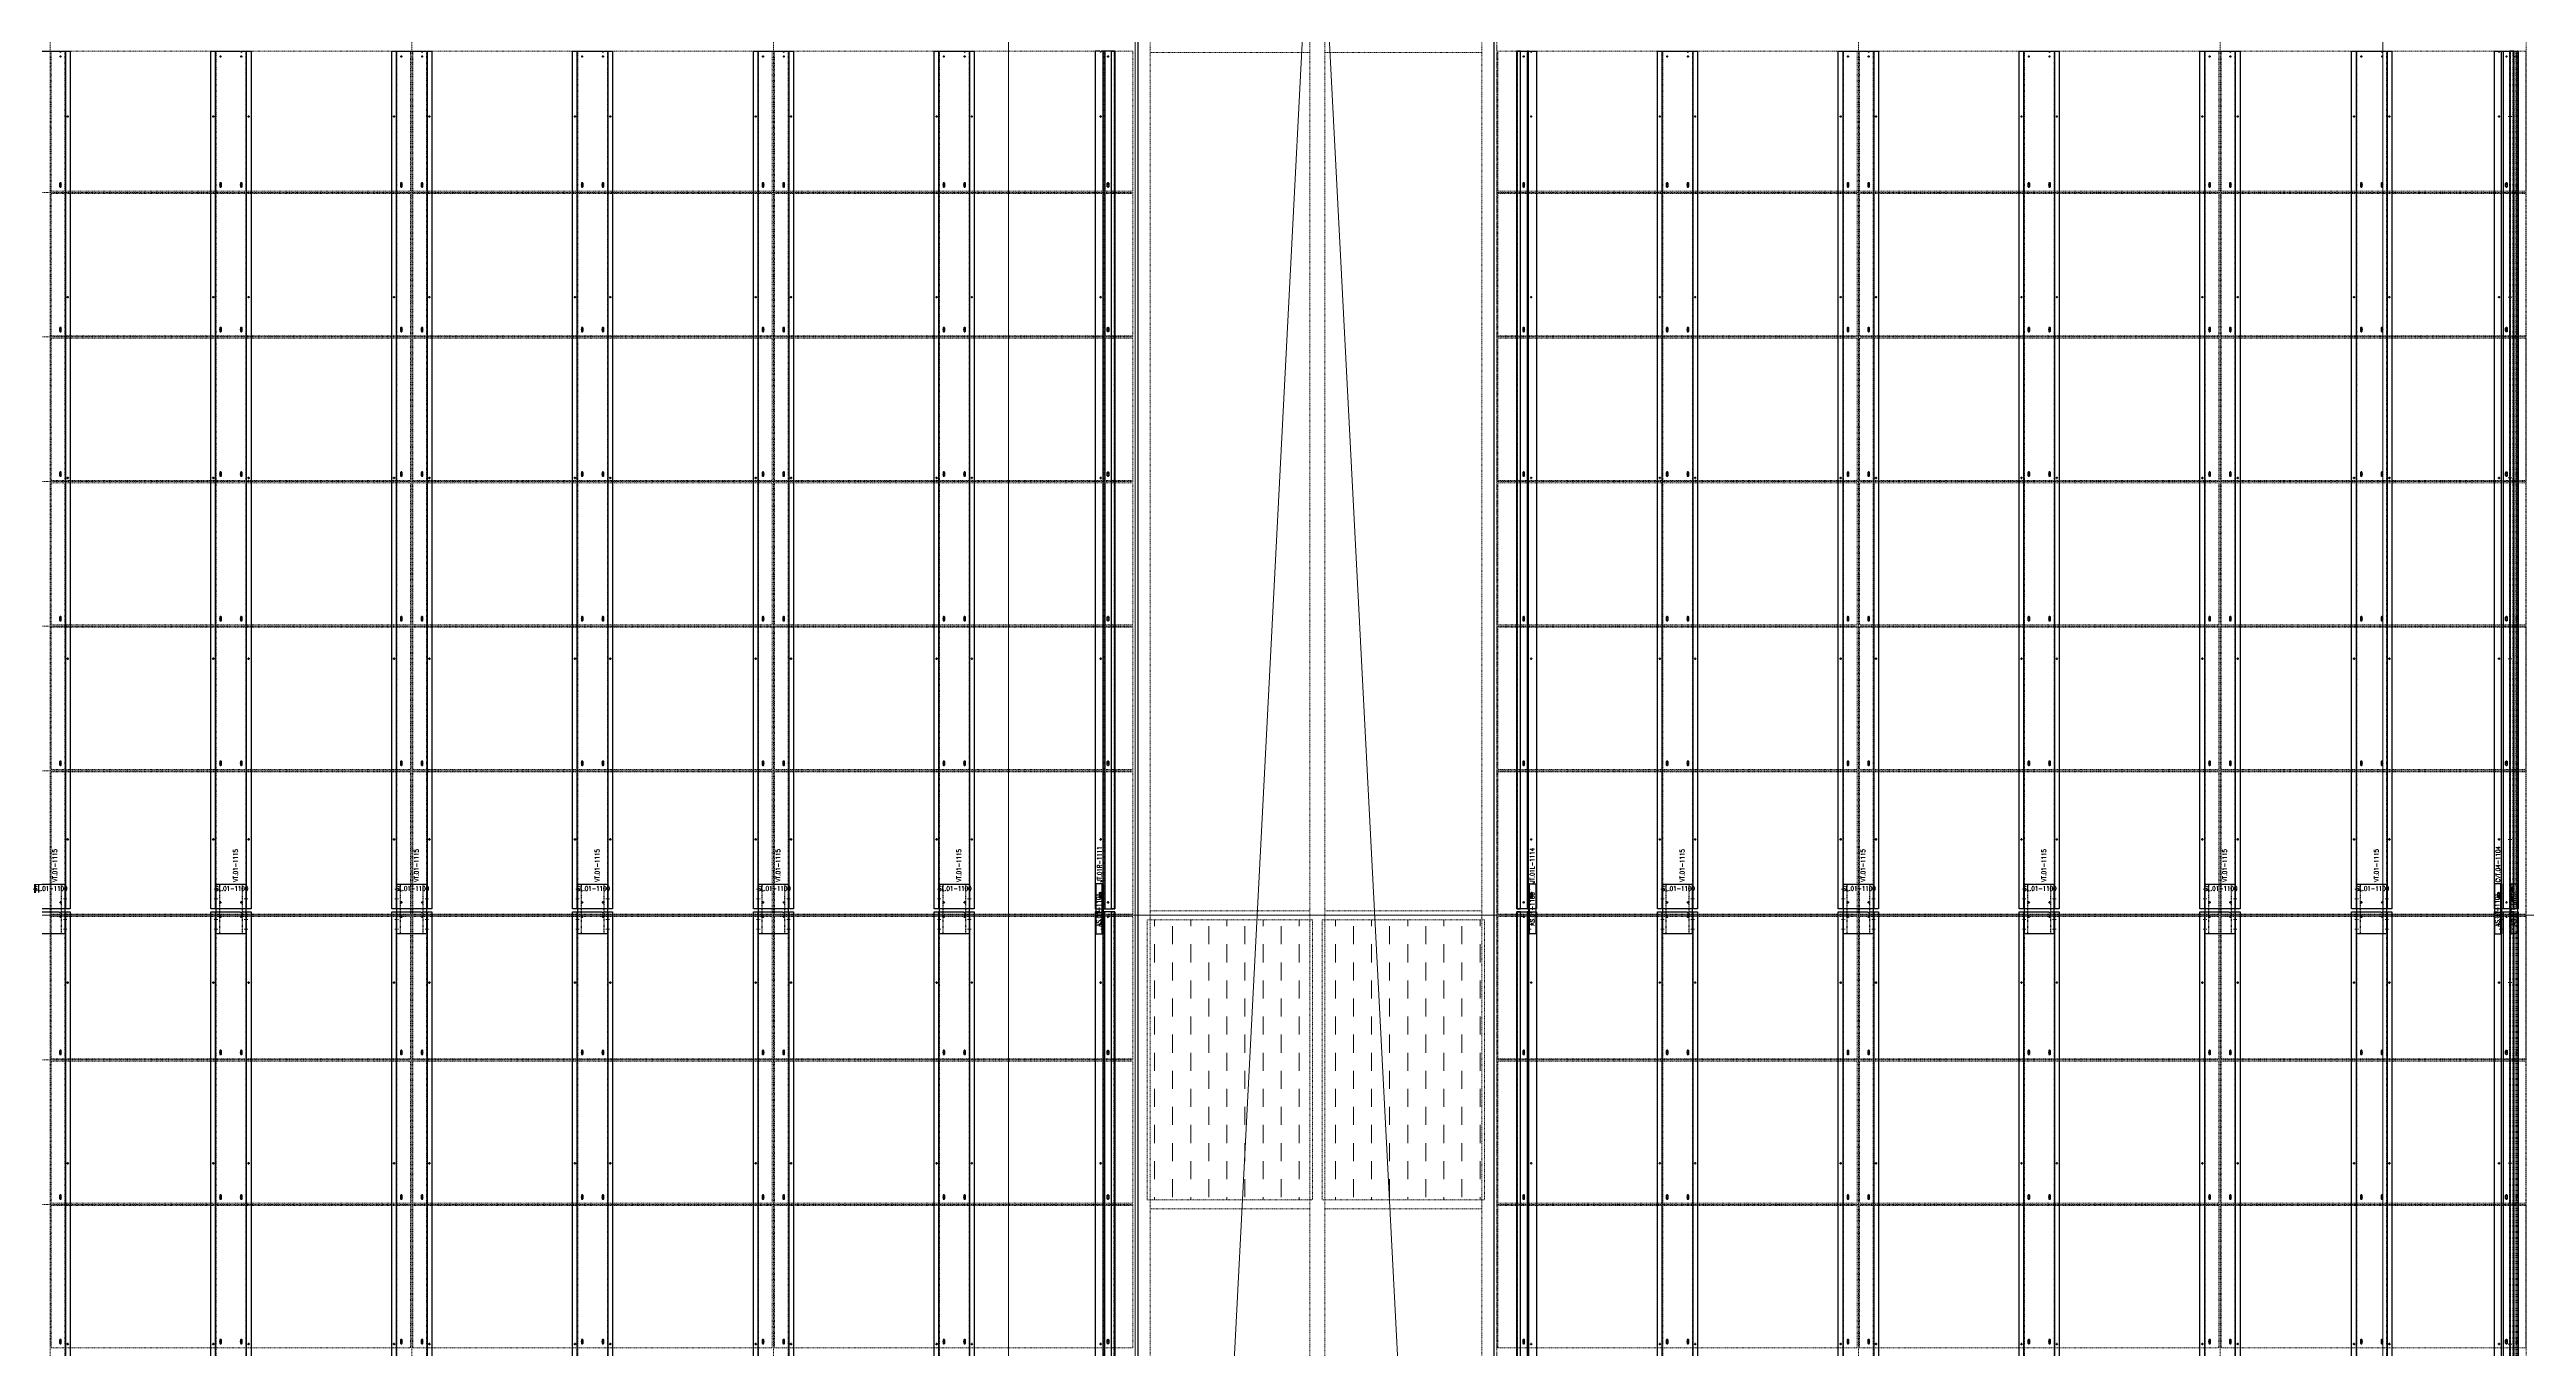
# Model space of a CAD drawing. Header units: inches. Extents: x 11737 to 18084, y -4365 to 1695.
# Drawn here: x 13514.6 to 13925.5, y 43.3 to 258.9 of the extents above; entities that cross this region are included whole.
import ezdxf

# ---------------------------------------------------------------- set-up
doc = ezdxf.new("R2010")
doc.units = ezdxf.units.IN
doc.header["$MEASUREMENT"] = 0
for name, pattern in [('INC-200$0$NBK_CenterX2', [1.083333, 0.666667, -0.125, 0.166667, -0.125]), ('INC-200$0$NBK_Hidden', [0.125, 0.083333, -0.041667]), ('NBK_Center', [0.541667, 0.333333, -0.0625, 0.083333, -0.0625]), ('NBK_Center2', [0.270833, 0.166667, -0.03125, 0.041667, -0.03125]), ('NBK_CenterX2', [1.083333, 0.666667, -0.125, 0.166667, -0.125]), ('NBK_Hidden', [0.125, 0.083333, -0.041667]), ('NBK_Hidden2', [0.0625, 0.041667, -0.020833])]:
    doc.linetypes.add(name, pattern=pattern)
doc.layers.get('Defpoints').update_dxf_attribs({"color": 250, "lineweight": 0})
for name, color, linetype, lineweight in [('!Arch2', 8, 'Continuous', 9), ('!Bracket', 11, 'Continuous', 25), ('!Clip - bent', 20, 'Continuous', 25), ('!Dimension', 50, 'Continuous', 5), ('!Extrusion', 140, 'Continuous', 25), ('!Gridline', 112, 'NBK_CenterX2', 5), ('!Linetype_Center', 220, 'NBK_Center', 9), ('!Linetype_Center2', 222, 'NBK_Center2', 9), ('!Linetype_Hidden', 210, 'NBK_Hidden', 9), ('!Misc2', 252, 'NBK_Hidden2', 5), ('A-GLAZ', 151, 'Continuous', 13), ('INC-200$0$!Gridline @ 1', 112, 'INC-200$0$NBK_CenterX2', 5), ('INC-200$0$!Linetype_Hidden', 210, 'INC-200$0$NBK_Hidden', 9)]:
    doc.layers.add(name, color=color, linetype=linetype, lineweight=lineweight)
doc.styles.add('Romans', font='romans.shx', dxfattribs={"width": 0.8})
pattern_1 = [(90, (-699.0618, 218.4), (-3, 3), [3, -3])]

# ---------------------------------------------------------------- blocks, each defined once
blk = doc.blocks.new('WEST ELEVATION GRID')
for p, q in [((-228.01, -106.7), (-228.01, 1818.09)), ((0, -106.7), (0, 1818.09)), ((-1655, 626.4), (842.95, 626.4))]:
    blk.add_line(p, q)
blk = doc.blocks.new('A201')
h = blk.add_hatch()
h.set_pattern_fill('FP_10', color=256, style=0, pattern_type=2)
h.set_pattern_definition(pattern_1)
h.paths.add_polyline_path([(-177.56, 555.15), (-177.56, 601.65), (-204.98, 601.65), (-204.98, 555.15), (-201.01, 555.15)], flags=0)
h = blk.add_hatch()
h.set_pattern_fill('FP_11', color=256, style=0, pattern_type=2)
h.set_pattern_definition(pattern_1)
h.paths.add_polyline_path([(-149.05, 555.15), (-149.05, 601.65), (-176, 601.65), (-176, 555.15)], flags=0)
for p, q in [((23.75, -25), (23.75, 1418.64)), ((-207.01, 218.4), (-207.01, 1362.9)), ((-204.51, 218.4), (-204.51, 1360.4)), ((-178.03, 1360.4), (-178.03, 220.9)), ((-175.53, 1360.4), (-175.53, 220.9)), ((-149.51, 1362.9), (-149.51, 220.9)), ((-147.01, 1362.9), (-147.01, 218.4)), ((-178.03, 745.65), (-204.51, 745.65)), ((-149.51, 745.65), (-175.53, 745.65)), ((-204.98, 601.65), (-204.98, 555.15)), ((-177.56, 601.65), (-204.98, 601.65)), ((-204.51, 603.15), (-178.03, 603.15)), ((-177.56, 555.15), (-177.56, 601.65)), ((-149.05, 601.65), (-176, 601.65)), ((-176, 601.65), (-176, 555.15)), ((-175.53, 603.15), (-149.51, 603.15)), ((-149.05, 555.15), (-149.05, 601.65)), ((-204.98, 555.15), (-177.56, 555.15)), ((-176, 555.15), (-149.05, 555.15)), ((-178.03, 553.65), (-204.51, 553.65)), ((-149.51, 553.65), (-175.53, 553.65))]:
    blk.add_line(p, q)
blk = doc.blocks.new('EWA-TM TERRACOTTA WEST')
at = {"layer": '!Linetype_Center2'}
for p, q in [((945, 362.4), (945, 1718.4)), ((1005, 362.4), (1005, 1718.4)), ((1065, 362.4), (1065, 1718.4)), ((1245, 362.4), (1245, 1442.4)), ((1305, 362.4), (1305, 1442.4)), ((1125, 362.4), (1125, 1386.9)), ((1185, 362.4), (1185, 1386.9)), ((722.81, 746.4), (1124.69, 746.4)), ((1185, 746.4), (1355.76, 746.4)), ((722.81, 722.4), (1124.69, 722.4)), ((1185, 722.4), (1355.76, 722.4)), ((722.81, 698.4), (1124.69, 698.4)), ((1185, 698.4), (1355.76, 698.4)), ((722.81, 674.4), (1124.69, 674.4)), ((1185, 674.4), (1355.76, 674.4)), ((722.81, 650.4), (1124.69, 650.4)), ((1185, 650.4), (1355.76, 650.4)), ((722.81, 626.4), (1124.69, 626.4)), ((1185, 626.4), (1355.76, 626.4)), ((722.81, 602.4), (1124.69, 602.4)), ((1185, 602.4), (1355.76, 602.4)), ((722.81, 578.4), (1124.69, 578.4)), ((1185, 578.4), (1355.76, 578.4))]:
    blk.add_line(p, q, dxfattribs=at)
at = {"layer": '!Linetype_Center2', "color": 3, "linetype": 'Continuous'}
blk.add_line((1125, 2.4), (1125, 1442.4), dxfattribs=at)
at = {"layer": 'INC-200$0$!Linetype_Hidden'}
for points in [[(945.19, 746.59), (1004.81, 746.59), (1004.81, 769.84), (945.19, 769.84)], [(1064.81, 746.59), (1005.19, 746.59), (1005.19, 769.84), (1064.81, 769.84)], [(1065.19, 746.59), (1124.63, 746.59), (1124.63, 769.84), (1065.19, 769.84)], [(1244.81, 746.59), (1185.19, 746.59), (1185.19, 769.84), (1244.81, 769.84)], [(1245.19, 746.59), (1304.81, 746.59), (1304.81, 769.84), (1245.19, 769.84)], [(1355.76, 746.59), (1305.19, 746.59), (1305.19, 769.84), (1355.76, 769.84)], [(945.19, 746.21), (1004.81, 746.21), (1004.81, 722.59), (945.19, 722.59)], [(1064.81, 746.21), (1005.19, 746.21), (1005.19, 722.59), (1064.81, 722.59)], [(1065.19, 746.21), (1124.63, 746.21), (1124.63, 722.59), (1065.19, 722.59)], [(1244.81, 746.21), (1185.19, 746.21), (1185.19, 722.59), (1244.81, 722.59)], [(1245.19, 746.21), (1304.81, 746.21), (1304.81, 722.59), (1245.19, 722.59)], [(1355.76, 746.21), (1305.19, 746.21), (1305.19, 722.59), (1355.76, 722.59)], [(945.19, 698.59), (1004.81, 698.59), (1004.81, 722.21), (945.19, 722.21)], [(1064.81, 698.59), (1005.19, 698.59), (1005.19, 722.21), (1064.81, 722.21)], [(1065.19, 698.59), (1124.63, 698.59), (1124.63, 722.21), (1065.19, 722.21)], [(1244.81, 698.59), (1185.19, 698.59), (1185.19, 722.21), (1244.81, 722.21)], [(1245.19, 698.59), (1304.81, 698.59), (1304.81, 722.21), (1245.19, 722.21)], [(1355.76, 698.59), (1305.19, 698.59), (1305.19, 722.21), (1355.76, 722.21)], [(945.19, 698.21), (1004.81, 698.21), (1004.81, 674.59), (945.19, 674.59)], [(1064.81, 698.21), (1005.19, 698.21), (1005.19, 674.59), (1064.81, 674.59)], [(1065.19, 698.21), (1124.63, 698.21), (1124.63, 674.59), (1065.19, 674.59)], [(1244.81, 698.21), (1185.19, 698.21), (1185.19, 674.59), (1244.81, 674.59)], [(1245.19, 698.21), (1304.81, 698.21), (1304.81, 674.59), (1245.19, 674.59)], [(1355.76, 698.21), (1305.19, 698.21), (1305.19, 674.59), (1355.76, 674.59)], [(945.19, 650.59), (1004.81, 650.59), (1004.81, 674.21), (945.19, 674.21)], [(1064.81, 650.59), (1005.19, 650.59), (1005.19, 674.21), (1064.81, 674.21)], [(1065.19, 650.59), (1124.63, 650.59), (1124.63, 674.21), (1065.19, 674.21)], [(1244.81, 650.59), (1185.19, 650.59), (1185.19, 674.21), (1244.81, 674.21)], [(1245.19, 650.59), (1304.81, 650.59), (1304.81, 674.21), (1245.19, 674.21)], [(1355.76, 650.59), (1305.19, 650.59), (1305.19, 674.21), (1355.76, 674.21)], [(945.19, 650.21), (1004.81, 650.21), (1004.81, 626.59), (945.19, 626.59)], [(1064.81, 650.21), (1005.19, 650.21), (1005.19, 626.59), (1064.81, 626.59)], [(1065.19, 650.21), (1124.63, 650.21), (1124.63, 626.59), (1065.19, 626.59)], [(1244.81, 650.21), (1185.19, 650.21), (1185.19, 626.59), (1244.81, 626.59)], [(1245.19, 650.21), (1304.81, 650.21), (1304.81, 626.59), (1245.19, 626.59)], [(1355.76, 650.21), (1305.19, 650.21), (1305.19, 626.59), (1355.76, 626.59)], [(945.19, 602.59), (1004.81, 602.59), (1004.81, 626.21), (945.19, 626.21)], [(1064.81, 602.59), (1005.19, 602.59), (1005.19, 626.21), (1064.81, 626.21)], [(1065.19, 602.59), (1124.63, 602.59), (1124.63, 626.21), (1065.19, 626.21)], [(1244.81, 602.59), (1185.19, 602.59), (1185.19, 626.21), (1244.81, 626.21)], [(1245.19, 602.59), (1304.81, 602.59), (1304.81, 626.21), (1245.19, 626.21)], [(1355.76, 602.59), (1305.19, 602.59), (1305.19, 626.21), (1355.76, 626.21)], [(945.19, 602.21), (1004.81, 602.21), (1004.81, 578.59), (945.19, 578.59)], [(1064.81, 602.21), (1005.19, 602.21), (1005.19, 578.59), (1064.81, 578.59)], [(1065.19, 602.21), (1124.63, 602.21), (1124.63, 578.59), (1065.19, 578.59)], [(1244.81, 602.21), (1185.19, 602.21), (1185.19, 578.59), (1244.81, 578.59)], [(1245.19, 602.21), (1304.81, 602.21), (1304.81, 578.59), (1245.19, 578.59)], [(1355.76, 602.21), (1305.19, 602.21), (1305.19, 578.59), (1355.76, 578.59)], [(945.19, 554.59), (1004.81, 554.59), (1004.81, 578.21), (945.19, 578.21)], [(1064.81, 554.59), (1005.19, 554.59), (1005.19, 578.21), (1064.81, 578.21)], [(1065.19, 554.59), (1124.63, 554.59), (1124.63, 578.21), (1065.19, 578.21)], [(1244.81, 554.59), (1185.19, 554.59), (1185.19, 578.21), (1244.81, 578.21)], [(1245.19, 554.59), (1304.81, 554.59), (1304.81, 578.21), (1245.19, 578.21)], [(1355.76, 554.59), (1305.19, 554.59), (1305.19, 578.21), (1355.76, 578.21)]]:
    blk.add_lwpolyline(points, close=True, dxfattribs=at)
blk = doc.blocks.new('A$C5F5C4D7D')
at = {"layer": 'A-GLAZ'}
for p, q in [((1125.49, 243.9), (1184.51, 1386.9)), ((1125.49, 1386.9), (1184.51, 243.9))]:
    blk.add_line(p, q, dxfattribs=at)
at = {"layer": 'Defpoints', "color": 1, "lineweight": 30}
blk.add_lwpolyline([(1184.51, 369.15), (1184.51, 243.9), (1125.49, 243.9), (1125.49, 1386.9), (1184.51, 1386.9), (1184.51, 375.18)], close=True, dxfattribs=at)
blk = doc.blocks.new('GRID_ELEV WEST_W')
at = {"layer": '!Gridline'}
for p, q in [((821.46, -1239.57), (821.46, 403.85)), ((991.12, -1239.57), (991.12, 403.85)), ((-594.98, -754.91), (1164.09, -754.91))]:
    blk.add_line(p, q, dxfattribs=at)
blk = doc.blocks.new('TAP HOLE_5mm')
at = {"layer": '!Linetype_Center2'}
for points in [[(-0.18, 0), (0.18, 0)], [(0, 0.18), (0, -0.18)]]:
    blk.add_lwpolyline(points, dxfattribs=at)
blk.add_circle((0, 0), 0.101)
blk = doc.blocks.new('WEEP HOLE')
at = {"layer": '!Linetype_Center'}
for p, q in [((-0.22, 0.37), (0.22, 0.37)), ((0, 0.83), (0, -0.08))]:
    blk.add_line(p, q, dxfattribs=at)
at = {"color": 0}
blk.add_lwpolyline([(-0.14, 0.61), (-0.14, 0.14, 0.414214), (0, 0, 0.414214), (0.14, 0.14), (0.14, 0.61, 0.414214), (0, 0.75, 0.414214)], format="xyb", close=True, dxfattribs=at)
blk = doc.blocks.new('CLEAR SECTION HOLE')
at = {"layer": '!Linetype_Center2'}
blk.add_line((-0.33, 0), (0.26, 0), dxfattribs=at)
at = {"layer": '!Misc2'}
blk.add_lwpolyline([(-0.08, 0.1), (0, 0.1), (0, -0.1), (-0.08, -0.1)], close=True, dxfattribs=at)
blk = doc.blocks.new('SLOTTED SECTION HOLE')
at = {"layer": '!Linetype_Center2'}
blk.add_line((-0.33, 0), (0.26, 0), dxfattribs=at)
at = {"layer": '!Misc2'}
blk.add_lwpolyline([(-0.08, 0.47), (0, 0.47), (0, -0.47), (-0.08, -0.47)], close=True, dxfattribs=at)
blk = doc.blocks.new('VT.01-1114-')
at = {"layer": '!Extrusion'}
blk.add_lwpolyline([(-2.45, 148.09), (2.45, 148.09), (2.45, 139.83), (-2.45, 139.83)], close=True, dxfattribs=at)
at = {"layer": '!Extrusion', "linetype": 'NBK_Hidden2'}
blk.add_lwpolyline([(-1.86, 148.09), (1.86, 148.09), (1.86, 139.83), (-1.86, 139.83)], close=True, dxfattribs=at)
at = {"layer": '!Extrusion'}
blk.add_lwpolyline([(-3.33, 0), (-3.33, 143.5), (1.58, 143.5, 1), (1.86, 143.5), (3.33, 143.5), (3.33, 0)], format="xyb", close=True, dxfattribs=at)
for points in [[(-2.54, 0), (-2.54, 143.5), (1.58, 143.5)], [(1.86, 143.5), (2.54, 143.5), (2.54, 0)]]:
    blk.add_lwpolyline(points, dxfattribs=at)
at = {"layer": '!Extrusion', "linetype": 'NBK_Hidden'}
for points in [[(-2.46, 0), (-2.46, 143.5), (1.58, 143.5)], [(1.86, 143.5), (2.46, 143.5), (2.46, 0)]]:
    blk.add_lwpolyline(points, dxfattribs=at)
at = {"layer": '!Dimension', "rotation": 360}
for name, p in [('CLEAR SECTION HOLE', (-2.46, 142.2)), ('CLEAR SECTION HOLE', (-2.46, 140.62)), ('CLEAR SECTION HOLE', (2.54, 142.2)), ('CLEAR SECTION HOLE', (2.54, 140.62)), ('SLOTTED SECTION HOLE', (-2.46, 3.24)), ('SLOTTED SECTION HOLE', (-2.46, 1.66)), ('SLOTTED SECTION HOLE', (2.54, 3.24)), ('SLOTTED SECTION HOLE', (2.54, 1.66))]:
    blk.add_blockref(name, p, dxfattribs=at)
at = {"layer": '!Extrusion', "rotation": 360}
for name, p in [('TAP HOLE_5mm', (-1.72, 142.67)), ('TAP HOLE_5mm', (1.72, 142.67)), ('TAP HOLE_5mm', (-2.93, 131.75)), ('TAP HOLE_5mm', (2.93, 131.75)), ('WEEP HOLE', (-1.72, 119.78)), ('WEEP HOLE', (1.72, 119.78)), ('TAP HOLE_5mm', (-2.93, 101.75)), ('TAP HOLE_5mm', (2.93, 101.75)), ('WEEP HOLE', (-1.72, 95.78)), ('WEEP HOLE', (1.72, 95.78)), ('TAP HOLE_5mm', (-2.93, 71.75)), ('WEEP HOLE', (-1.72, 71.78)), ('WEEP HOLE', (1.72, 71.78)), ('TAP HOLE_5mm', (2.93, 71.75)), ('WEEP HOLE', (-1.72, 47.78)), ('WEEP HOLE', (1.72, 47.78)), ('TAP HOLE_5mm', (-2.93, 41.75)), ('TAP HOLE_5mm', (2.93, 41.75)), ('WEEP HOLE', (-1.72, 23.78)), ('WEEP HOLE', (1.72, 23.78)), ('TAP HOLE_5mm', (-2.93, 11.75)), ('TAP HOLE_5mm', (2.93, 11.75)), ('TAP HOLE_5mm', (-1.72, 1.06)), ('TAP HOLE_5mm', (1.72, 1.06))]:
    blk.add_blockref(name, p, dxfattribs=at)
at = {"layer": 'Defpoints', "color": 30, "insert": (0.12, 147.38), "char_height": 0.75, "width": 1.65, "attachment_point": 5, "style": 'Romans'}
blk.add_mtext('SL.01-1100', dxfattribs=at)
at = {"layer": 'Defpoints', "color": 1, "insert": (0.85, 7.35), "char_height": 0.75, "width": 1.65, "attachment_point": 5, "rotation": 90, "style": 'Romans'}
blk.add_mtext('VT.01-1114', dxfattribs=at)
blk = doc.blocks.new('VT.01-1115-')
at = {"layer": '!Extrusion'}
blk.add_lwpolyline([(3.33, 0), (-3.33, 0), (-3.33, 142.35), (1.58, 142.35, 1), (1.86, 142.35), (3.33, 142.35)], format="xyb", close=True, dxfattribs=at)
blk.add_lwpolyline([(1.86, 142.35), (2.54, 142.35), (2.54, 0), (-2.54, 0), (-2.54, 142.35), (1.58, 142.35)], dxfattribs=at)
at = {"layer": '!Extrusion', "linetype": 'NBK_Hidden'}
blk.add_lwpolyline([(1.86, 142.35), (2.46, 142.35), (2.46, 0), (-2.46, 0), (-2.46, 142.35), (1.58, 142.35)], dxfattribs=at)
at = {"layer": '!Dimension'}
for p in [(-2.46, 3.24), (-2.46, 1.66), (2.54, 3.24), (2.54, 1.66)]:
    blk.add_blockref('SLOTTED SECTION HOLE', p, dxfattribs=at)
at = {"layer": '!Extrusion'}
for name, p in [('TAP HOLE_5mm', (-1.72, 141.48)), ('TAP HOLE_5mm', (1.72, 141.48)), ('TAP HOLE_5mm', (-2.93, 131.52)), ('TAP HOLE_5mm', (2.93, 131.52)), ('WEEP HOLE', (-1.72, 119.78)), ('WEEP HOLE', (1.72, 119.78)), ('TAP HOLE_5mm', (-2.93, 101.52)), ('TAP HOLE_5mm', (2.93, 101.52)), ('WEEP HOLE', (-1.72, 95.78)), ('WEEP HOLE', (1.72, 95.78)), ('TAP HOLE_5mm', (-2.93, 71.52)), ('WEEP HOLE', (-1.72, 71.78)), ('WEEP HOLE', (1.72, 71.78)), ('TAP HOLE_5mm', (2.93, 71.52)), ('WEEP HOLE', (-1.72, 47.78)), ('WEEP HOLE', (1.72, 47.78)), ('TAP HOLE_5mm', (-2.93, 41.52)), ('TAP HOLE_5mm', (2.93, 41.52)), ('WEEP HOLE', (-1.72, 23.78)), ('WEEP HOLE', (1.72, 23.78)), ('TAP HOLE_5mm', (-2.93, 11.52)), ('TAP HOLE_5mm', (2.93, 11.52)), ('TAP HOLE_5mm', (-1.72, 1.06)), ('TAP HOLE_5mm', (1.72, 1.06))]:
    blk.add_blockref(name, p, dxfattribs=at)
at = {"layer": 'Defpoints', "color": 1, "insert": (0.77, 7.19), "char_height": 0.75, "width": 1.65, "attachment_point": 5, "rotation": 90, "style": 'Romans'}
blk.add_mtext('VT.01-1115', dxfattribs=at)
blk = doc.blocks.new('SECTION CLEAR HOLE 1')
at = {"layer": '!Linetype_Center2'}
blk.add_line((-0.33, 0, 0), (0.26, 0, 0), dxfattribs=at)
at = {"layer": '!Misc2'}
blk.add_lwpolyline([(-0.12, 0.1), (0, 0.1), (0, -0.1), (-0.12, -0.1)], close=True, dxfattribs=at)
blk = doc.blocks.new('SLOTTED SECTION1')
at = {"layer": '!Linetype_Center2'}
blk.add_lwpolyline([(-0.24, 0), (0.12, 0)], dxfattribs=at)
at = {"layer": '!Misc2'}
blk.add_lwpolyline([(-0.12, 0.47), (0, 0.47), (0, -0.47), (-0.12, -0.47)], close=True, dxfattribs=at)
blk = doc.blocks.new('SLOTTED HOLE 1')
at = {"layer": '!Linetype_Center'}
for p, q in [((0, 0.55), (0, -0.55)), ((-0.22, 0), (0.22, 0))]:
    blk.add_line(p, q, dxfattribs=at)
at = {"color": 0}
blk.add_lwpolyline([(-0.14, 0.33), (-0.14, -0.33, 0.414214), (0, -0.47, 0.414214), (0.14, -0.33), (0.14, 0.33, 0.414214), (0, 0.47, 0.414214)], format="xyb", close=True, dxfattribs=at)
blk = doc.blocks.new('SL.01-1101')
at = {"layer": '!Bracket'}
for points in [[(4.65, -1.3), (4.65, -0.12), (-3.67, -0.12), (-3.67, -1.3)], [(-3.67, -1.3), (-3.67, -1.18), (4.65, -1.18), (4.65, -1.3)]]:
    blk.add_lwpolyline(points, close=True, dxfattribs=at)
at = {"layer": '!Dimension', "xscale": -1, "rotation": 270}
for name, p in [('SECTION CLEAR HOLE 1', (-2.88, -1.18)), ('SECTION CLEAR HOLE 1', (-1.3, -1.18)), ('SLOTTED SECTION1', (2.15, -1.18)), ('SLOTTED SECTION1', (3.73, -1.18))]:
    blk.add_blockref(name, p, dxfattribs=at)
at = {"layer": '!Extrusion', "xscale": -1, "rotation": 270}
blk.add_blockref('TAP HOLE_5mm', (-2.09, -0.83), dxfattribs=at)
at = {"layer": '!Extrusion', "linetype": 'NBK_Hidden', "xscale": -1, "rotation": 270}
blk.add_blockref('SLOTTED HOLE 1', (2.75, -0.83), dxfattribs=at)
at = {"layer": 'Defpoints', "color": 30, "insert": (0.32, -0.6), "char_height": 0.75, "width": 1.65, "attachment_point": 5, "style": 'Romans'}
blk.add_mtext('AS.01-1101', dxfattribs=at)
blk = doc.blocks.new('JT.01R-1110-')
at = {"layer": '!Extrusion'}
blk.add_lwpolyline([(0, 0), (0, 143.5), (-2.22, 143.5, -1), (-2.5, 143.5), (-3.25, 143.5), (-3.25, 0)], format="xyb", close=True, dxfattribs=at)
for points in [[(-1.95, 0), (-1.95, 143.5), (-1.69, 143.5), (-1.69, 0)], [(-0.57, 0), (-0.57, 143.5), (0, 143.5), (0, 0)]]:
    blk.add_lwpolyline(points, close=True, dxfattribs=at)
at = {"layer": '!Extrusion', "linetype": 'NBK_Hidden'}
for points in [[(-1.95, 0), (-1.95, 143.5), (-1.87, 143.5), (-1.87, 0)], [(-0.08, 0), (-0.08, 143.5), (0, 143.5), (0, 0)]]:
    blk.add_lwpolyline(points, close=True, dxfattribs=at)
at = {"layer": '!Extrusion', "xscale": -1}
for name, p in [('TAP HOLE_5mm', (-1.13, 142.67)), ('TAP HOLE_5mm', (-2.36, 131.75)), ('WEEP HOLE', (-1.13, 119.78)), ('TAP HOLE_5mm', (-2.36, 101.75)), ('WEEP HOLE', (-1.13, 95.78)), ('TAP HOLE_5mm', (-2.36, 71.75)), ('WEEP HOLE', (-1.13, 71.78)), ('WEEP HOLE', (-1.13, 47.78)), ('TAP HOLE_5mm', (-2.36, 41.75)), ('WEEP HOLE', (-1.13, 23.78)), ('TAP HOLE_5mm', (-2.36, 11.75)), ('TAP HOLE_5mm', (-1.13, 1.06))]:
    blk.add_blockref(name, p, dxfattribs=at)
at = {"color": 144, "rotation": 90}
blk.add_blockref('SL.01-1101', (-3.25, 143.5), dxfattribs=at)
at = {"layer": 'Defpoints', "color": 5, "insert": (-2.54, 5.38), "char_height": 0.75, "width": 1.65, "attachment_point": 5, "rotation": 90, "style": 'Romans'}
blk.add_mtext('JT.01R-1110', dxfattribs=at)
blk = doc.blocks.new('JT.01R-1111-')
at = {"layer": '!Extrusion'}
blk.add_lwpolyline([(3.25, 0), (3.25, 142.35), (1.02, 142.35, -1), (0.75, 142.35), (0, 142.35), (0, 0)], format="xyb", close=True, dxfattribs=at)
for points in [[(1.3, 0), (1.3, 142.35), (1.56, 142.35), (1.56, 0)], [(2.68, 0), (2.68, 142.35), (3.25, 142.35), (3.25, 0)]]:
    blk.add_lwpolyline(points, close=True, dxfattribs=at)
at = {"layer": '!Extrusion', "linetype": 'NBK_Hidden'}
for points in [[(1.3, 0), (1.3, 142.35), (1.38, 142.35), (1.38, 0)], [(3.17, 0), (3.17, 142.35), (3.25, 142.35), (3.25, 0)]]:
    blk.add_lwpolyline(points, close=True, dxfattribs=at)
at = {"layer": '!Extrusion', "xscale": -1}
for name, p in [('TAP HOLE_5mm', (2.12, 141.48)), ('TAP HOLE_5mm', (0.89, 131.52)), ('WEEP HOLE', (2.12, 119.78)), ('TAP HOLE_5mm', (0.89, 101.52)), ('WEEP HOLE', (2.12, 95.78)), ('TAP HOLE_5mm', (0.89, 71.52)), ('WEEP HOLE', (2.12, 71.78)), ('WEEP HOLE', (2.12, 47.78)), ('TAP HOLE_5mm', (0.89, 41.52)), ('WEEP HOLE', (2.12, 23.78)), ('TAP HOLE_5mm', (0.89, 11.52)), ('TAP HOLE_5mm', (2.12, 1.06))]:
    blk.add_blockref(name, p, dxfattribs=at)
at = {"layer": 'Defpoints', "color": 5, "insert": (0.71, 7.38), "char_height": 0.75, "width": 1.65, "attachment_point": 5, "rotation": 90, "style": 'Romans'}
blk.add_mtext('JT.01R-1111', dxfattribs=at)
blk = doc.blocks.new('AS.01-1100')
at = {"layer": '!Bracket'}
for points in [[(-1.3, 4.65), (-0.12, 4.65), (-0.12, -3.67), (-1.3, -3.67)], [(-1.3, -3.67), (-1.18, -3.67), (-1.18, 4.65), (-1.3, 4.65)]]:
    blk.add_lwpolyline(points, close=True, dxfattribs=at)
at = {"layer": '!Dimension'}
for name, p in [('SLOTTED SECTION1', (-1.18, 3.73)), ('SLOTTED SECTION1', (-1.18, 2.15)), ('SECTION CLEAR HOLE 1', (-1.18, -1.3)), ('SECTION CLEAR HOLE 1', (-1.18, -2.88))]:
    blk.add_blockref(name, p, dxfattribs=at)
at = {"layer": '!Extrusion', "linetype": 'NBK_Hidden'}
blk.add_blockref('SLOTTED HOLE 1', (-0.83, 2.75), dxfattribs=at)
at = {"layer": '!Extrusion', "rotation": 360}
blk.add_blockref('TAP HOLE_5mm', (-0.83, -2.09), dxfattribs=at)
at = {"layer": 'Defpoints', "color": 30, "insert": (-0.71, 0.49), "char_height": 0.75, "width": 1.65, "attachment_point": 5, "rotation": 90, "style": 'Romans'}
blk.add_mtext('AS.01-1100', dxfattribs=at)
blk = doc.blocks.new('JT.01L-1113')
at = {"layer": '!Extrusion'}
blk.add_lwpolyline([(0, 0), (0, 143.5), (2.22, 143.5, 1), (2.5, 143.5), (3.25, 143.5), (3.25, 0)], format="xyb", close=True, dxfattribs=at)
at = {"layer": '!Extrusion', "linetype": 'NBK_Hidden'}
for points in [[(0.08, 0), (0.08, 143.5), (0, 143.5), (0, 0)], [(1.95, 0), (1.95, 143.5), (1.87, 143.5), (1.87, 0)]]:
    blk.add_lwpolyline(points, close=True, dxfattribs=at)
at = {"layer": '!Extrusion'}
for points in [[(0.57, 0), (0.57, 143.5), (0, 143.5), (0, 0)], [(1.95, 0), (1.95, 143.5), (1.69, 143.5), (1.69, 0)]]:
    blk.add_lwpolyline(points, close=True, dxfattribs=at)
at = {"layer": '!Dimension'}
blk.add_blockref('AS.01-1100', (3.25, 143.5), dxfattribs=at)
at = {"layer": '!Extrusion', "rotation": 360}
for p in [(1.13, 142.67), (2.36, 131.75), (2.36, 101.75), (2.36, 71.75), (2.36, 41.75), (2.36, 11.75), (1.13, 1.06)]:
    blk.add_blockref('TAP HOLE_5mm', p, dxfattribs=at)
at = {"layer": '!Extrusion'}
for p in [(1.13, 119.78), (1.13, 95.78), (1.13, 71.78), (1.13, 47.78), (1.13, 23.78)]:
    blk.add_blockref('WEEP HOLE', p, dxfattribs=at)
at = {"layer": 'Defpoints', "color": 2, "insert": (2.54, 5.08), "char_height": 0.75, "width": 1.65, "attachment_point": 5, "rotation": 90, "style": 'Romans'}
blk.add_mtext('JT.01L-1113', dxfattribs=at)
blk = doc.blocks.new('JT.01L-1114')
at = {"layer": '!Extrusion'}
blk.add_lwpolyline([(-3.25, 0), (-3.25, 142.35), (-1.02, 142.35, 1), (-0.75, 142.35), (0, 142.35), (0, 0)], format="xyb", close=True, dxfattribs=at)
at = {"layer": '!Extrusion', "linetype": 'NBK_Hidden'}
for points in [[(-3.17, 0), (-3.17, 142.35), (-3.25, 142.35), (-3.25, 0)], [(-1.3, 0), (-1.3, 142.35), (-1.38, 142.35), (-1.38, 0)]]:
    blk.add_lwpolyline(points, close=True, dxfattribs=at)
at = {"layer": '!Extrusion'}
for points in [[(-2.68, 0), (-2.68, 142.35), (-3.25, 142.35), (-3.25, 0)], [(-1.3, 0), (-1.3, 142.35), (-1.56, 142.35), (-1.56, 0)]]:
    blk.add_lwpolyline(points, close=True, dxfattribs=at)
at = {"layer": '!Extrusion', "rotation": 360}
for p in [(-2.12, 141.48), (-0.89, 131.52), (-0.89, 101.52), (-0.89, 71.52), (-0.89, 41.52), (-0.89, 11.52), (-2.12, 1.06)]:
    blk.add_blockref('TAP HOLE_5mm', p, dxfattribs=at)
at = {"layer": '!Extrusion'}
for p in [(-2.12, 119.78), (-2.12, 95.78), (-2.12, 71.78), (-2.12, 47.78), (-2.12, 23.78)]:
    blk.add_blockref('WEEP HOLE', p, dxfattribs=at)
at = {"layer": 'Defpoints', "color": 2, "insert": (-0.71, 7.17), "char_height": 0.75, "width": 1.65, "attachment_point": 5, "rotation": 90, "style": 'Romans'}
blk.add_mtext('JT.01L-1114', dxfattribs=at)
blk = doc.blocks.new('HOLE SECTION')
at = {"layer": '!Linetype_Center2'}
blk.add_line((-0.33, 0), (0.26, 0), dxfattribs=at)
at = {"layer": '!Misc2'}
blk.add_lwpolyline([(-0.09, 0.1), (0, 0.1), (0, -0.1), (-0.09, -0.1)], close=True, dxfattribs=at)
blk = doc.blocks.new('19mm WEEP HOLE')
at = {"layer": '!Linetype_Center'}
blk.add_line((-0.37, 0.2), (-0.37, -0.12), dxfattribs=at)
at = {"linetype": 'NBK_Hidden'}
blk.add_lwpolyline([(-0.75, 0.08), (0, 0.08), (0, 0), (-0.75, 0)], close=True, dxfattribs=at)
blk = doc.blocks.new('CVT.04-1104-')
at = {"layer": '!Extrusion'}
blk.add_lwpolyline([(0, 0), (-3.97, 0), (-3.97, 142.35), (-3.34, 142.35, 1), (-3.06, 142.35), (0, 142.35)], format="xyb", close=True, dxfattribs=at)
for points in [[(-2.78, 142.35), (-2.53, 142.35), (-2.53, 0), (-2.78, 0)], [(-1.41, 0), (-0.76, 0), (-0.76, 142.35), (-1.41, 142.35)]]:
    blk.add_lwpolyline(points, close=True, dxfattribs=at)
at = {"layer": '!Extrusion', "linetype": 'NBK_Hidden'}
for points in [[(-1.33, 0), (-1.42, 0), (-1.42, 142.35), (-1.33, 142.35)], [(-0.76, 0), (-0.86, 0), (-0.86, 142.35), (-0.76, 142.35)], [(-0.35, 142.35), (-0.28, 142.35), (-0.28, 0), (-0.35, 0)], [(-0.14, 0), (-0.04, 0), (-0.04, 142.35), (-0.14, 142.35)]]:
    blk.add_lwpolyline(points, close=True, dxfattribs=at)
at = {"layer": '!Dimension', "rotation": 360}
for name, p in [('CLEAR SECTION HOLE', (-0.28, 141.48)), ('HOLE SECTION', (-1.33, 131.52)), ('HOLE SECTION', (-1.33, 101.52)), ('HOLE SECTION', (-1.33, 71.52)), ('HOLE SECTION', (-1.33, 41.52)), ('HOLE SECTION', (-1.33, 11.52)), ('CLEAR SECTION HOLE', (-0.28, 1.06))]:
    blk.add_blockref(name, p, dxfattribs=at)
at = {"layer": '!Extrusion', "xscale": -1}
for name, p in [('TAP HOLE_5mm', (-1.97, 141.48)), ('WEEP HOLE', (-1.97, 119.78)), ('WEEP HOLE', (-1.97, 95.78)), ('WEEP HOLE', (-1.97, 71.78)), ('WEEP HOLE', (-1.97, 47.78)), ('WEEP HOLE', (-1.97, 23.78)), ('TAP HOLE_5mm', (-1.97, 1.06))]:
    blk.add_blockref(name, p, dxfattribs=at)
at = {"layer": '!Extrusion'}
for name, p, rotation in [('TAP HOLE_5mm', (-3.2, 131.52), 360), ('19mm WEEP HOLE', (-0.35, 119.78), 270), ('TAP HOLE_5mm', (-3.2, 101.52), 360), ('19mm WEEP HOLE', (-0.35, 95.78), 270), ('TAP HOLE_5mm', (-3.2, 71.52), 360), ('19mm WEEP HOLE', (-0.35, 71.78), 270), ('19mm WEEP HOLE', (-0.35, 47.78), 270), ('TAP HOLE_5mm', (-3.2, 41.52), 360), ('19mm WEEP HOLE', (-0.35, 23.78), 270), ('TAP HOLE_5mm', (-3.2, 11.52), 360)]:
    blk.add_blockref(name, p, dxfattribs=dict(at, rotation=rotation))
at = {"layer": 'Defpoints', "color": 3, "insert": (-3.38, 7.38), "char_height": 0.75, "width": 1.65, "attachment_point": 5, "rotation": 90, "style": 'Romans'}
blk.add_mtext('CVT.04-1104', dxfattribs=at)
blk = doc.blocks.new('AS.01-1100-')
at = {"layer": '!Bracket'}
for points in [[(4.65, 1.33), (4.65, 0.15), (-3.67, 0.15), (-3.67, 1.33)], [(-3.67, 1.33), (-3.67, 1.21), (4.65, 1.21), (4.65, 1.33)]]:
    blk.add_lwpolyline(points, close=True, dxfattribs=at)
at = {"layer": '!Dimension', "rotation": 270}
for name, p in [('SECTION CLEAR HOLE 1', (-2.09, 1.21)), ('SLOTTED SECTION1', (2.75, 1.21))]:
    blk.add_blockref(name, p, dxfattribs=at)
at = {"layer": '!Extrusion', "rotation": 270}
for p in [(-2.88, 0.86, 0), (-1.3, 0.86, 0)]:
    blk.add_blockref('TAP HOLE_5mm', p, dxfattribs=at)
at = {"layer": '!Extrusion', "linetype": 'NBK_Hidden', "rotation": 270}
for p in [(2.15, 0.86), (3.73, 0.86)]:
    blk.add_blockref('SLOTTED HOLE 1', p, dxfattribs=at)
at = {"layer": 'Defpoints', "color": 30, "insert": (0.49, 0.74), "char_height": 0.75, "width": 1.65, "attachment_point": 5, "style": 'Romans'}
blk.add_mtext('AS.01-1100', dxfattribs=at)
blk = doc.blocks.new('CVT.04-1103-')
at = {"layer": '!Extrusion'}
blk.add_lwpolyline([(0, 0), (-3.97, 0), (-3.97, 143.5), (-3.34, 143.5, 1), (-3.06, 143.5), (0, 143.5)], format="xyb", close=True, dxfattribs=at)
for points in [[(-2.78, 143.5), (-2.53, 143.5), (-2.53, 0), (-2.78, 0)], [(-1.41, 0), (-0.76, 0), (-0.76, 143.5), (-1.41, 143.5)]]:
    blk.add_lwpolyline(points, close=True, dxfattribs=at)
at = {"layer": '!Extrusion', "linetype": 'NBK_Hidden'}
for points in [[(-1.33, 0), (-1.42, 0), (-1.42, 143.5), (-1.33, 143.5)], [(-0.76, 0), (-0.86, 0), (-0.86, 143.5), (-0.76, 143.5)], [(-0.35, 143.5), (-0.28, 143.5), (-0.28, 0), (-0.35, 0)], [(-0.14, 0), (-0.04, 0), (-0.04, 143.5), (-0.14, 143.5)]]:
    blk.add_lwpolyline(points, close=True, dxfattribs=at)
at = {"layer": '!Dimension', "rotation": 360}
for p in [(-0.28, 142.67), (-0.28, 1.06)]:
    blk.add_blockref('CLEAR SECTION HOLE', p, dxfattribs=at)
at = {"layer": '!Dimension'}
for p in [(-1.33, 131.75), (-1.33, 101.75), (-1.33, 71.75), (-1.33, 41.75), (-1.33, 11.75)]:
    blk.add_blockref('HOLE SECTION', p, dxfattribs=at)
at = {"layer": '!Extrusion', "xscale": -1}
for name, p in [('TAP HOLE_5mm', (-1.97, 142.67)), ('WEEP HOLE', (-1.97, 119.78)), ('WEEP HOLE', (-1.97, 95.78)), ('WEEP HOLE', (-1.97, 71.78)), ('WEEP HOLE', (-1.97, 47.78)), ('WEEP HOLE', (-1.97, 23.78)), ('TAP HOLE_5mm', (-1.97, 1.06))]:
    blk.add_blockref(name, p, dxfattribs=at)
at = {"layer": '!Extrusion'}
for name, p, rotation in [('TAP HOLE_5mm', (-3.2, 131.75), 360), ('19mm WEEP HOLE', (-0.35, 119.78), 270), ('TAP HOLE_5mm', (-3.2, 101.75), 360), ('19mm WEEP HOLE', (-0.35, 95.78), 270), ('TAP HOLE_5mm', (-3.2, 71.75), 360), ('19mm WEEP HOLE', (-0.35, 71.78), 270), ('19mm WEEP HOLE', (-0.35, 47.78), 270), ('TAP HOLE_5mm', (-3.2, 41.75), 360), ('19mm WEEP HOLE', (-0.35, 23.78), 270), ('TAP HOLE_5mm', (-3.2, 11.75), 360)]:
    blk.add_blockref(name, p, dxfattribs=dict(at, rotation=rotation))
at = {"color": 144, "rotation": 90}
for name, p in [('SL.01-1101', (-4.08, 143.5)), ('AS.01-1100-', (0, 143.5))]:
    blk.add_blockref(name, p, dxfattribs=at)
at = {"layer": 'Defpoints', "color": 3, "insert": (-3.38, 7.78), "char_height": 0.75, "width": 1.65, "attachment_point": 5, "rotation": 90, "style": 'Romans'}
blk.add_mtext('CVT.04-1103', dxfattribs=at)
blk = doc.blocks.new('WEST TRACKS')
at = {"layer": '!Clip - bent'}
for name, p in [('CVT.04-1104-', (1354.49, 603.48)), ('CVT.04-1103-', (1354.49, 459.48))]:
    blk.add_blockref(name, p, dxfattribs=at)
at = {"layer": '!Clip - bent', "color": 2}
for p in [(945, 459.48), (975, 459.48), (1005, 459.48), (1035, 459.48), (1065, 459.48), (1095, 459.48), (1215, 459.48), (1245, 459.48), (1275, 459.48), (1305, 459.48), (1330.17, 459.48)]:
    blk.add_blockref('VT.01-1114-', p, dxfattribs=at)
at = {"layer": '!Clip - bent', "color": 3}
for name, p in [('JT.01R-1110-', (1121.64, 459.48)), ('JT.01L-1113', (1188.36, 459.48))]:
    blk.add_blockref(name, p, dxfattribs=at)
at = {"layer": '!Dimension'}
for name, p in [('VT.01-1115-', (945, 603.48)), ('VT.01-1115-', (975, 603.48)), ('VT.01-1115-', (1005, 603.48)), ('VT.01-1115-', (1035, 603.48)), ('VT.01-1115-', (1065, 603.48)), ('VT.01-1115-', (1095, 603.48)), ('JT.01R-1111-', (1118.4, 603.48)), ('JT.01L-1114', (1191.6, 603.48)), ('VT.01-1115-', (1215, 603.48)), ('VT.01-1115-', (1245, 603.48)), ('VT.01-1115-', (1275, 603.48)), ('VT.01-1115-', (1305, 603.48)), ('VT.01-1115-', (1330.17, 603.48))]:
    blk.add_blockref(name, p, dxfattribs=at)

msp = doc.modelspace()

# ---------------------------------------------------------------- block references
at = {"layer": '!Arch2', "color": 1}
msp.add_blockref('A$C5F5C4D7D', (12569.70873, -511.19035), dxfattribs=at)
at = {"layer": '!Dimension'}
msp.add_blockref('EWA-TM TERRACOTTA WEST', (12569.70873, -511.19035), dxfattribs=at)
at = {"layer": '!Linetype_Hidden'}
msp.add_blockref('A201', (13901.7236, -487.19035), dxfattribs=at)
at = {"color": 3}
msp.add_blockref('WEST TRACKS', (12569.70873, -487.19035), dxfattribs=at)
at = {"layer": 'Defpoints'}
msp.add_blockref('WEST ELEVATION GRID', (13901.7236, -511.19035), dxfattribs=at)
at = {"layer": 'INC-200$0$!Gridline @ 1', "xscale": 1.344, "yscale": 1.344, "zscale": 1.344}
msp.add_blockref('GRID_ELEV WEST_W', (12569.66309, 1129.81085), dxfattribs=at)

doc.saveas('drawing.dxf')
